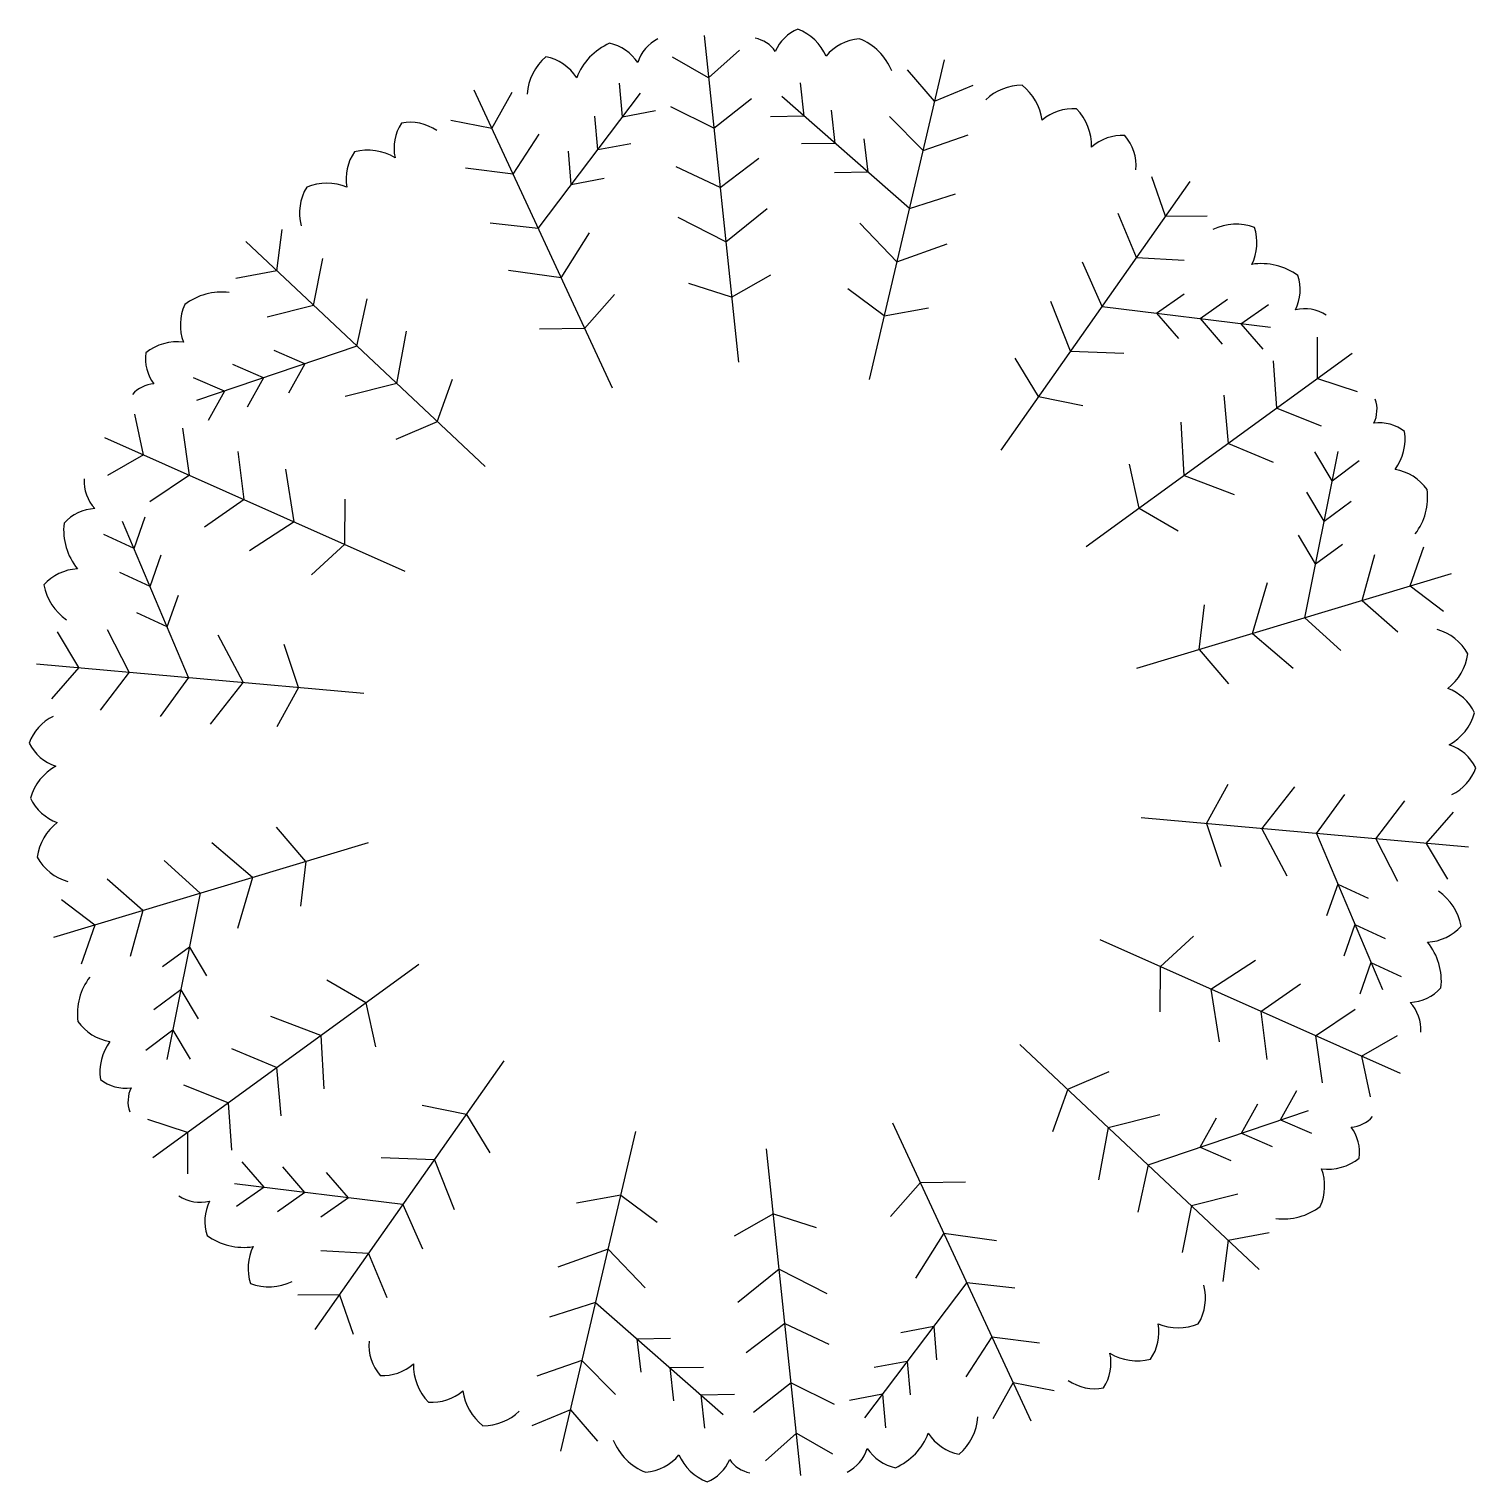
# Model space of a CAD drawing. Header units: feet. Extents: x -0.5 to 0.5, y -0.5 to 0.5.
import ezdxf

# ---------------------------------------------------------------- set-up
doc = ezdxf.new("R2010")
doc.units = ezdxf.units.FT
doc.header["$MEASUREMENT"] = 0

msp = doc.modelspace()

# ---------------------------------------------------------------- linework, layer by layer
for p, q in [((-0.0333, 0.4957), (-0.0096, 0.2708)), ((-0.0303, 0.4665), (-0.0551, 0.4808)), ((-0.0303, 0.4665), (-0.009, 0.4857)), ((0.132, 0.4789), (0.0802, 0.2588)), ((0.1253, 0.4504), (0.1066, 0.4721)), ((-0.0894, 0.4397), (-0.0915, 0.4628)), ((0.0356, 0.4401), (0.033, 0.4631)), ((0.1253, 0.4504), (0.1518, 0.4614)), ((-0.1917, 0.4583), (-0.0966, 0.2531)), ((-0.1794, 0.4317), (-0.1654, 0.4567)), ((-0.1475, 0.3629), (-0.0771, 0.456)), ((-0.0266, 0.432), (-0.0008, 0.4523)), ((0.108, 0.3766), (0.0203, 0.4536)), ((-0.1065, 0.4171), (-0.1086, 0.4402)), ((-0.0894, 0.4397), (-0.0667, 0.444)), ((-0.0266, 0.432), (-0.0561, 0.4465)), ((0.0356, 0.4401), (0.0125, 0.4398)), ((0.0569, 0.4214), (0.0543, 0.4444)), ((-0.1794, 0.4317), (-0.2075, 0.4372)), ((0.1174, 0.4166), (0.0943, 0.44)), ((-0.1648, 0.4002), (-0.1469, 0.4278)), ((-0.1065, 0.4171), (-0.0838, 0.4214)), ((0.0569, 0.4214), (0.0338, 0.4211)), ((0.0796, 0.4015), (0.0769, 0.4245)), ((0.1174, 0.4166), (0.1484, 0.4273)), ((-0.1247, 0.3931), (-0.1267, 0.4161)), ((-0.0223, 0.3911), (0.0043, 0.4112)), ((-0.1648, 0.4002), (-0.1974, 0.4044)), ((-0.0223, 0.3911), (-0.0525, 0.4052)), ((0.0796, 0.4015), (0.0564, 0.4012)), ((-0.1247, 0.3931), (-0.102, 0.3974)), ((0.301, 0.3952), (0.1709, 0.2102)), ((0.2842, 0.3712), (0.2749, 0.3983)), ((0.108, 0.3766), (0.1397, 0.3868)), ((-0.0184, 0.3537), (-0.0511, 0.3703)), ((-0.0184, 0.3537), (0.0102, 0.3767)), ((0.2642, 0.3428), (0.2516, 0.3731)), ((0.2842, 0.3712), (0.3128, 0.3716)), ((-0.3274, 0.3337), (-0.3237, 0.3621)), ((-0.1475, 0.3629), (-0.1806, 0.3665)), ((0.0993, 0.3399), (0.0739, 0.3664)), ((-0.3487, 0.3538), (-0.184, 0.1989)), ((-0.1317, 0.3288), (-0.1121, 0.3598)), ((0.0993, 0.3399), (0.1339, 0.3523)), ((-0.3021, 0.3099), (-0.2958, 0.3422)), ((0.2642, 0.3428), (0.297, 0.3411)), ((-0.3274, 0.3337), (-0.3555, 0.3284)), ((-0.1317, 0.3288), (-0.168, 0.3339)), ((-0.0144, 0.3156), (0.0126, 0.331)), ((0.2406, 0.3092), (0.2271, 0.3397)), ((-0.0144, 0.3156), (-0.0439, 0.325)), ((0.0906, 0.3027), (0.0657, 0.3213)), ((-0.2722, 0.2818), (-0.2651, 0.3143)), ((-0.1156, 0.294), (-0.095, 0.3173)), ((0.2189, 0.2784), (0.2052, 0.3125)), ((0.2781, 0.3045), (0.297, 0.3178)), ((0.308, 0.3008), (0.3269, 0.3141)), ((0.3361, 0.2973), (0.355, 0.3106)), ((-0.3021, 0.3099), (-0.3339, 0.3017)), ((0.0906, 0.3027), (0.1211, 0.3083)), ((0.2406, 0.3092), (0.3564, 0.2948)), ((0.2781, 0.3045), (0.2932, 0.287)), ((0.308, 0.3008), (0.3231, 0.2833)), ((-0.2447, 0.256), (-0.2382, 0.2921)), ((-0.1156, 0.294), (-0.1466, 0.2934)), ((0.3361, 0.2973), (0.3512, 0.2798)), ((-0.2722, 0.2818), (-0.3827, 0.2443)), ((0.3889, 0.2595), (0.3888, 0.2881)), ((-0.308, 0.2697), (-0.3292, 0.2789)), ((0.1969, 0.2471), (0.1808, 0.2736)), ((0.2189, 0.2784), (0.2556, 0.277)), ((0.4126, 0.2767), (0.2297, 0.1437)), ((0.3608, 0.2391), (0.3586, 0.2718)), ((-0.3634, 0.2509), (-0.3846, 0.2601)), ((-0.3365, 0.26), (-0.3577, 0.2692)), ((-0.308, 0.2697), (-0.3192, 0.2495)), ((-0.3634, 0.2509), (-0.3746, 0.2307)), ((-0.3365, 0.26), (-0.3478, 0.2398)), ((-0.2447, 0.256), (-0.2804, 0.2472)), ((-0.2169, 0.2298), (-0.2064, 0.259)), ((0.3889, 0.2595), (0.4161, 0.2506)), ((0.1969, 0.2471), (0.2273, 0.2409)), ((0.3276, 0.2149), (0.3247, 0.2481)), ((-0.4192, 0.2071), (-0.4251, 0.2351)), ((0.3608, 0.2391), (0.3913, 0.2269)), ((-0.3874, 0.1929), (-0.3921, 0.2254)), ((-0.2169, 0.2298), (-0.2454, 0.2176)), ((0.2971, 0.1927), (0.2951, 0.2294)), ((-0.4459, 0.219), (-0.2393, 0.127)), ((0.3276, 0.2149), (0.3582, 0.2019)), ((-0.4192, 0.2071), (-0.4439, 0.1927)), ((-0.3499, 0.1762), (-0.354, 0.2093)), ((0.2662, 0.1702), (0.2595, 0.2005)), ((0.3801, 0.0948), (0.403, 0.2092)), ((0.399, 0.1892), (0.3871, 0.2091)), ((0.399, 0.1892), (0.4175, 0.203)), ((-0.3874, 0.1929), (-0.4147, 0.1747)), ((-0.3155, 0.1609), (-0.3212, 0.1972)), ((0.2971, 0.1927), (0.3314, 0.1796)), ((0.3934, 0.1614), (0.3815, 0.1813)), ((-0.3499, 0.1762), (-0.3772, 0.1571)), ((-0.2805, 0.1454), (-0.2803, 0.1764)), ((0.2662, 0.1702), (0.2929, 0.1546)), ((0.3934, 0.1614), (0.412, 0.1752)), ((-0.3881, 0.0537), (-0.4335, 0.1612)), ((-0.4255, 0.1424), (-0.4179, 0.1642)), ((-0.3155, 0.1609), (-0.3462, 0.1409)), ((-0.4255, 0.1424), (-0.4465, 0.1522)), ((0.3875, 0.1319), (0.3757, 0.1517)), ((-0.2805, 0.1454), (-0.3034, 0.1244)), ((0.3875, 0.1319), (0.4061, 0.1456)), ((0.4527, 0.1167), (0.4621, 0.1437)), ((-0.4145, 0.1163), (-0.4069, 0.1381)), ((0.4195, 0.1066), (0.4282, 0.1383)), ((-0.4145, 0.1163), (-0.4355, 0.1261)), ((0.4808, 0.1251), (0.2642, 0.0599)), ((-0.4028, 0.0886), (-0.3951, 0.1104)), ((0.3441, 0.0839), (0.3543, 0.1192)), ((0.4527, 0.1167), (0.4755, 0.0993)), ((0.3074, 0.0729), (0.3111, 0.1037)), ((0.4195, 0.1066), (0.4442, 0.0851)), ((-0.4028, 0.0886), (-0.4237, 0.0983)), ((0.3801, 0.0948), (0.4048, 0.0724)), ((-0.4636, 0.0605), (-0.4782, 0.0851)), ((-0.429, 0.0574), (-0.4439, 0.0866)), ((-0.3506, 0.0504), (-0.3677, 0.0828)), ((0.3441, 0.0839), (0.372, 0.0602)), ((-0.3124, 0.0469), (-0.3223, 0.0764)), ((0.3074, 0.0729), (0.3275, 0.0493)), ((-0.4928, 0.0631), (-0.2675, 0.0429)), ((-0.4636, 0.0605), (-0.4824, 0.0389)), ((-0.429, 0.0574), (-0.4489, 0.0313)), ((-0.3881, 0.0537), (-0.4077, 0.0268)), ((-0.3506, 0.0504), (-0.3732, 0.0215)), ((-0.3124, 0.0469), (-0.3274, 0.0197)), ((0.3124, -0.0469), (0.3274, -0.0197)), ((0.3506, -0.0504), (0.3732, -0.0215)), ((0.3881, -0.0537), (0.4077, -0.0268)), ((0.429, -0.0574), (0.4489, -0.0313)), ((0.4636, -0.0605), (0.4824, -0.0389)), ((-0.3074, -0.0729), (-0.3275, -0.0493)), ((0.4928, -0.0631), (0.2675, -0.0429)), ((0.3124, -0.0469), (0.3223, -0.0764)), ((-0.4808, -0.1251), (-0.2642, -0.0599)), ((0.3506, -0.0504), (0.3677, -0.0828)), ((0.3881, -0.0537), (0.4335, -0.1612)), ((0.429, -0.0574), (0.4439, -0.0866)), ((-0.3441, -0.0839), (-0.372, -0.0602)), ((0.4636, -0.0605), (0.4782, -0.0851)), ((-0.3801, -0.0948), (-0.4048, -0.0724)), ((-0.3074, -0.0729), (-0.3111, -0.1037)), ((-0.4195, -0.1066), (-0.4442, -0.0851)), ((-0.3441, -0.0839), (-0.3543, -0.1192)), ((0.4028, -0.0886), (0.3951, -0.1104)), ((0.4028, -0.0886), (0.4237, -0.0983)), ((-0.4527, -0.1167), (-0.4755, -0.0993)), ((-0.3801, -0.0948), (-0.403, -0.2092)), ((-0.4195, -0.1066), (-0.4282, -0.1383)), ((-0.4527, -0.1167), (-0.4621, -0.1437)), ((0.4145, -0.1163), (0.4069, -0.1381)), ((0.4145, -0.1163), (0.4355, -0.1261)), ((0.4459, -0.219), (0.2393, -0.127)), ((0.2805, -0.1454), (0.3034, -0.1244)), ((-0.3875, -0.1319), (-0.4061, -0.1456)), ((-0.3875, -0.1319), (-0.3757, -0.1517)), ((-0.4126, -0.2767), (-0.2297, -0.1437)), ((0.2805, -0.1454), (0.2803, -0.1764)), ((0.3155, -0.1609), (0.3462, -0.1409)), ((0.4255, -0.1424), (0.4179, -0.1642)), ((0.4255, -0.1424), (0.4465, -0.1522)), ((-0.2662, -0.1702), (-0.2929, -0.1546)), ((0.3499, -0.1762), (0.3772, -0.1571)), ((-0.3934, -0.1614), (-0.412, -0.1752)), ((-0.3934, -0.1614), (-0.3815, -0.1813)), ((0.3155, -0.1609), (0.3212, -0.1972)), ((-0.2971, -0.1927), (-0.3314, -0.1796)), ((-0.2662, -0.1702), (-0.2595, -0.2005)), ((0.3499, -0.1762), (0.354, -0.2093)), ((0.3874, -0.1929), (0.4147, -0.1747)), ((-0.399, -0.1892), (-0.4175, -0.203)), ((-0.399, -0.1892), (-0.3871, -0.2091)), ((-0.2971, -0.1927), (-0.2951, -0.2294)), ((0.3487, -0.3538), (0.184, -0.1989)), ((0.3874, -0.1929), (0.3921, -0.2254)), ((0.4192, -0.2071), (0.4439, -0.1927)), ((-0.3276, -0.2149), (-0.3582, -0.2019)), ((0.4192, -0.2071), (0.4251, -0.2351)), ((-0.3276, -0.2149), (-0.3247, -0.2481)), ((-0.301, -0.3952), (-0.1709, -0.2102)), ((0.2169, -0.2298), (0.2454, -0.2176)), ((-0.3608, -0.2391), (-0.3913, -0.2269)), ((0.2169, -0.2298), (0.2064, -0.259)), ((-0.3608, -0.2391), (-0.3586, -0.2718)), ((0.3365, -0.26), (0.3478, -0.2398)), ((0.3634, -0.2509), (0.3746, -0.2307)), ((-0.1969, -0.2471), (-0.2273, -0.2409)), ((-0.1969, -0.2471), (-0.1808, -0.2736)), ((0.2447, -0.256), (0.2804, -0.2472)), ((0.2722, -0.2818), (0.3827, -0.2443)), ((0.308, -0.2697), (0.3192, -0.2495)), ((-0.3889, -0.2595), (-0.4161, -0.2506)), ((-0.3889, -0.2595), (-0.3888, -0.2881)), ((-0.132, -0.4789), (-0.0802, -0.2588)), ((0.1917, -0.4583), (0.0966, -0.2531)), ((0.2447, -0.256), (0.2382, -0.2921)), ((0.3365, -0.26), (0.3577, -0.2692)), ((0.3634, -0.2509), (0.3846, -0.2601)), ((0.308, -0.2697), (0.3292, -0.2789)), ((-0.3361, -0.2973), (-0.3512, -0.2798)), ((-0.2189, -0.2784), (-0.2556, -0.277)), ((-0.2189, -0.2784), (-0.2052, -0.3125)), ((0.0333, -0.4957), (0.0096, -0.2708)), ((-0.308, -0.3008), (-0.3231, -0.2833)), ((-0.2781, -0.3045), (-0.2932, -0.287)), ((0.2722, -0.2818), (0.2651, -0.3143)), ((-0.2406, -0.3092), (-0.3564, -0.2948)), ((-0.3361, -0.2973), (-0.355, -0.3106)), ((0.1156, -0.294), (0.095, -0.3173)), ((0.1156, -0.294), (0.1466, -0.2934)), ((-0.308, -0.3008), (-0.3269, -0.3141)), ((-0.2781, -0.3045), (-0.297, -0.3178)), ((-0.2406, -0.3092), (-0.2271, -0.3397)), ((-0.0906, -0.3027), (-0.1211, -0.3083)), ((-0.0906, -0.3027), (-0.0657, -0.3213)), ((0.3021, -0.3099), (0.2958, -0.3422)), ((0.3021, -0.3099), (0.3339, -0.3017)), ((0.0144, -0.3156), (-0.0126, -0.331)), ((0.0144, -0.3156), (0.0439, -0.325)), ((0.1317, -0.3288), (0.1121, -0.3598)), ((0.1317, -0.3288), (0.168, -0.3339)), ((0.3274, -0.3337), (0.3555, -0.3284)), ((-0.0993, -0.3399), (-0.1339, -0.3523)), ((-0.0993, -0.3399), (-0.0739, -0.3664)), ((0.3274, -0.3337), (0.3237, -0.3621)), ((-0.2642, -0.3428), (-0.297, -0.3411)), ((-0.2642, -0.3428), (-0.2516, -0.3731)), ((0.0184, -0.3537), (-0.0102, -0.3767)), ((0.0184, -0.3537), (0.0511, -0.3703)), ((0.1475, -0.3629), (0.0771, -0.456)), ((0.1475, -0.3629), (0.1806, -0.3665)), ((-0.2842, -0.3712), (-0.3128, -0.3716)), ((-0.2842, -0.3712), (-0.2749, -0.3983)), ((-0.108, -0.3766), (-0.1397, -0.3868)), ((-0.108, -0.3766), (-0.0203, -0.4536)), ((0.0223, -0.3911), (-0.0043, -0.4112)), ((0.0223, -0.3911), (0.0525, -0.4052)), ((0.1247, -0.3931), (0.102, -0.3974)), ((0.1247, -0.3931), (0.1267, -0.4161)), ((-0.0796, -0.4015), (-0.0564, -0.4012)), ((-0.0796, -0.4015), (-0.0769, -0.4245)), ((0.1648, -0.4002), (0.1469, -0.4278)), ((0.1648, -0.4002), (0.1974, -0.4044)), ((-0.1174, -0.4166), (-0.1484, -0.4273)), ((-0.1174, -0.4166), (-0.0943, -0.44)), ((0.1065, -0.4171), (0.0838, -0.4214)), ((0.1065, -0.4171), (0.1086, -0.4402)), ((-0.0569, -0.4214), (-0.0338, -0.4211)), ((-0.0569, -0.4214), (-0.0543, -0.4444)), ((-0.0356, -0.4401), (-0.0125, -0.4398)), ((0.0266, -0.432), (0.0008, -0.4523)), ((0.0266, -0.432), (0.0561, -0.4465)), ((0.0894, -0.4397), (0.0667, -0.444)), ((0.0894, -0.4397), (0.0915, -0.4628)), ((0.1794, -0.4317), (0.1654, -0.4567)), ((0.1794, -0.4317), (0.2075, -0.4372)), ((-0.0356, -0.4401), (-0.033, -0.4631)), ((-0.1253, -0.4504), (-0.1518, -0.4614)), ((-0.1253, -0.4504), (-0.1066, -0.4721)), ((0.0303, -0.4665), (0.009, -0.4857)), ((0.0303, -0.4665), (0.0551, -0.4808))]:
    msp.add_line(p, q)
for points in [[(0.0959, 0.4713, 0.2), (0.0735, 0.4935, 0.2), (0.0506, 0.4814, 0.2), (0.0313, 0.5001, 0.2), (0.0157, 0.4847, 0.2), (0.0019, 0.4938, 0.2)], [(-0.0651, 0.4935, 0.2), (-0.079, 0.477, 0.2), (-0.0984, 0.4903, 0.2), (-0.121, 0.4666, 0.2), (-0.1422, 0.4811, 0.2), (-0.1551, 0.4554, 0.2)], [(0.2639, 0.4033, 0.2), (0.2562, 0.4269, 0.2), (0.2334, 0.4188, 0.2), (0.223, 0.4451, 0.2), (0.1993, 0.4374, 0.2), (0.1855, 0.4614, 0.2), (0.1605, 0.4513, 0.2)], [(-0.2173, 0.4302, 0.2), (-0.2416, 0.4354, 0.2), (-0.246, 0.4115, 0.2), (-0.2739, 0.4156, 0.2), (-0.2791, 0.3913, 0.2), (-0.3068, 0.3913, 0.2), (-0.3106, 0.3646, 0.2)], [(0.3948, 0.3032, 0.2), (0.3736, 0.3069, 0.2), (0.3754, 0.3304, 0.2), (0.3436, 0.3381, 0.2), (0.3455, 0.3636, 0.2), (0.3169, 0.3621, 0.2)], [(-0.3602, 0.3187, 0.2), (-0.3907, 0.3104, 0.2), (-0.3916, 0.2846, 0.2), (-0.4175, 0.2772, 0.2), (-0.4119, 0.2559, 0.2), (-0.4267, 0.2485, 0.2)], [(0.4561, 0.1526, 0.2), (0.4642, 0.1831, 0.2), (0.4422, 0.1969, 0.2), (0.4488, 0.223, 0.2), (0.4276, 0.2288, 0.2), (0.4286, 0.2453, 0.2)], [(-0.46, 0.1904, 0.2), (-0.4526, 0.17, 0.2), (-0.4738, 0.1599, 0.2), (-0.4646, 0.1285, 0.2), (-0.4877, 0.1174, 0.2), (-0.472, 0.0934, 0.2)], [(0.4812, -0.0269, 0.2), (0.4978, -0.0084, 0.2), (0.4794, 0.0073, 0.2), (0.4969, 0.0294, 0.2), (0.4784, 0.0461, 0.2), (0.4923, 0.0701, 0.2), (0.4711, 0.0867, 0.2)], [(-0.4812, 0.0269, 0.2), (-0.4978, 0.0084, 0.2), (-0.4794, -0.0073, 0.2), (-0.4969, -0.0294, 0.2), (-0.4784, -0.0461, 0.2), (-0.4923, -0.0701, 0.2), (-0.4711, -0.0867, 0.2)], [(0.46, -0.1904, 0.2), (0.4526, -0.17, 0.2), (0.4738, -0.1599, 0.2), (0.4646, -0.1285, 0.2), (0.4877, -0.1174, 0.2), (0.472, -0.0934, 0.2)], [(-0.4561, -0.1526, 0.2), (-0.4642, -0.1831, 0.2), (-0.4422, -0.1969, 0.2), (-0.4488, -0.223, 0.2), (-0.4276, -0.2288, 0.2), (-0.4286, -0.2453, 0.2)], [(0.3602, -0.3187, 0.2), (0.3907, -0.3104, 0.2), (0.3916, -0.2846, 0.2), (0.4175, -0.2772, 0.2), (0.4119, -0.2559, 0.2), (0.4267, -0.2485, 0.2)], [(-0.3948, -0.3032, 0.2), (-0.3736, -0.3069, 0.2), (-0.3754, -0.3304, 0.2), (-0.3436, -0.3381, 0.2), (-0.3455, -0.3636, 0.2), (-0.3169, -0.3621, 0.2)], [(0.2173, -0.4302, 0.2), (0.2416, -0.4354, 0.2), (0.246, -0.4115, 0.2), (0.2739, -0.4156, 0.2), (0.2791, -0.3913, 0.2), (0.3068, -0.3913, 0.2), (0.3106, -0.3646, 0.2)], [(-0.2639, -0.4033, 0.2), (-0.2562, -0.4269, 0.2), (-0.2334, -0.4188, 0.2), (-0.223, -0.4451, 0.2), (-0.1993, -0.4374, 0.2), (-0.1855, -0.4614, 0.2), (-0.1605, -0.4513, 0.2)], [(0.0651, -0.4935, 0.2), (0.079, -0.477, 0.2), (0.0984, -0.4903, 0.2), (0.121, -0.4666, 0.2), (0.1422, -0.4811, 0.2), (0.1551, -0.4554, 0.2)], [(-0.0959, -0.4713, 0.2), (-0.0735, -0.4935, 0.2), (-0.0506, -0.4814, 0.2), (-0.0313, -0.5001, 0.2), (-0.0157, -0.4847, 0.2), (-0.0019, -0.4938, 0.2)]]:
    msp.add_lwpolyline(points, format="xyb")

doc.saveas('drawing.dxf')
